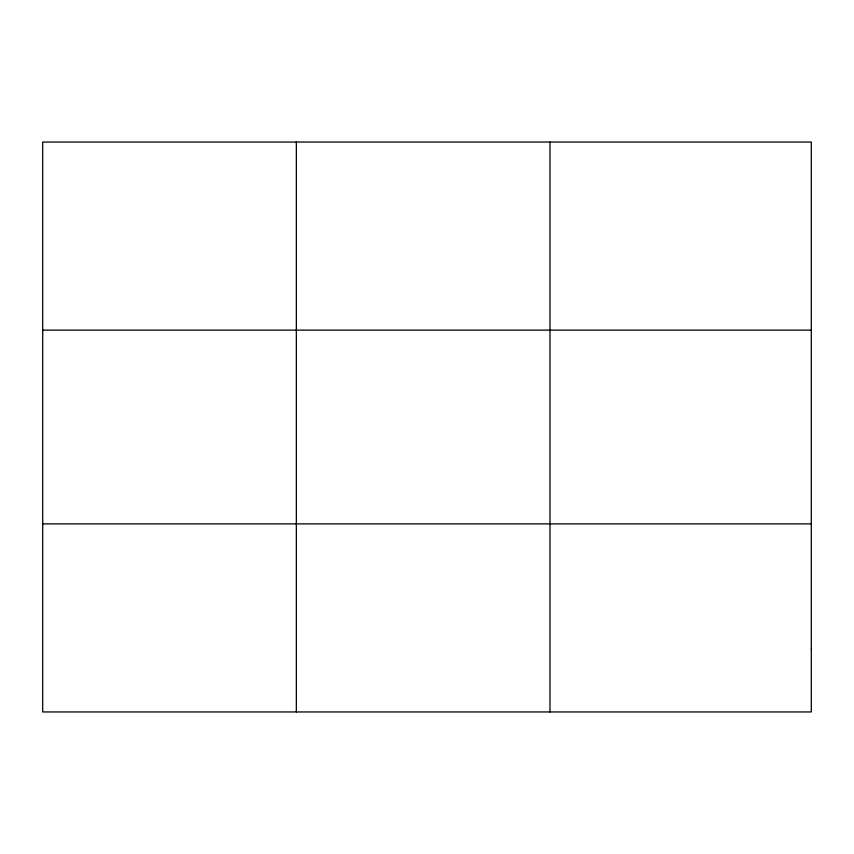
<?xml version="1.0" encoding="UTF-8"?>
<svg xmlns="http://www.w3.org/2000/svg" width="854" height="854" viewBox="0 0 854 854"><rect width="100%" height="100%" fill="white"/><g stroke="black" fill="none" stroke-linecap="round" stroke-linejoin="round"><path stroke-width="1.28" d="M296.338 142.052L296.338 711.948M42.7 330.124L811.3 330.124M42.7 523.876L811.3 523.876M549.976 142.052L549.976 711.948M811.3 649.254L811.3 711.948L42.7 711.948L42.7 142.052L811.3 142.052L811.3 649.254"/></g></svg>
